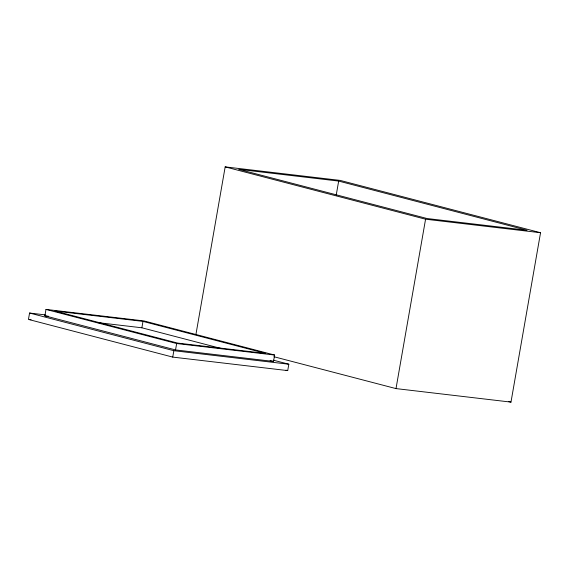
<?xml version="1.0" encoding="UTF-8"?>
<svg xmlns="http://www.w3.org/2000/svg" width="569" height="569" viewBox="0 0 569 569"><rect width="100%" height="100%" fill="white"/><g stroke="black" fill="none" stroke-linecap="round" stroke-linejoin="round"><path stroke-width="0.85" d="M45.364 314.892L29.567 313.035L28.45 319.422L172.734 357.097L287.715 370.611L288.832 364.217L273.369 360.184M44.88 315.809L45.997 309.415L143.978 320.93L274.635 355.049L273.518 361.443L175.537 349.928L44.88 315.809L48.408 316.229M221.633 348.612L141.873 327.787L142.983 321.393L55.001 311.051L177.642 343.079L265.631 353.413L142.983 321.393M172.734 357.097L173.851 350.703L29.567 313.035M175.537 349.928L176.653 343.534L45.997 309.415M195.914 334.529L225.175 166.888L340.155 180.401L540.55 232.721L510.983 402.112L396.003 388.599L273.874 356.713M336.229 195.06L338.669 181.084L238.681 169.334L427.056 218.524L527.036 230.274L338.669 181.084M396.003 388.599L425.569 219.207L225.175 166.888M425.569 219.207L540.55 232.721M97.875 322.616L141.873 327.787M29.325 319.529L31.082 319.735M176.653 343.534L274.635 355.049M173.851 350.703L288.832 364.217M508.409 401.437L510.983 402.112M270.083 360.54L273.518 361.443M286.001 370.163L287.715 370.611"/></g></svg>
